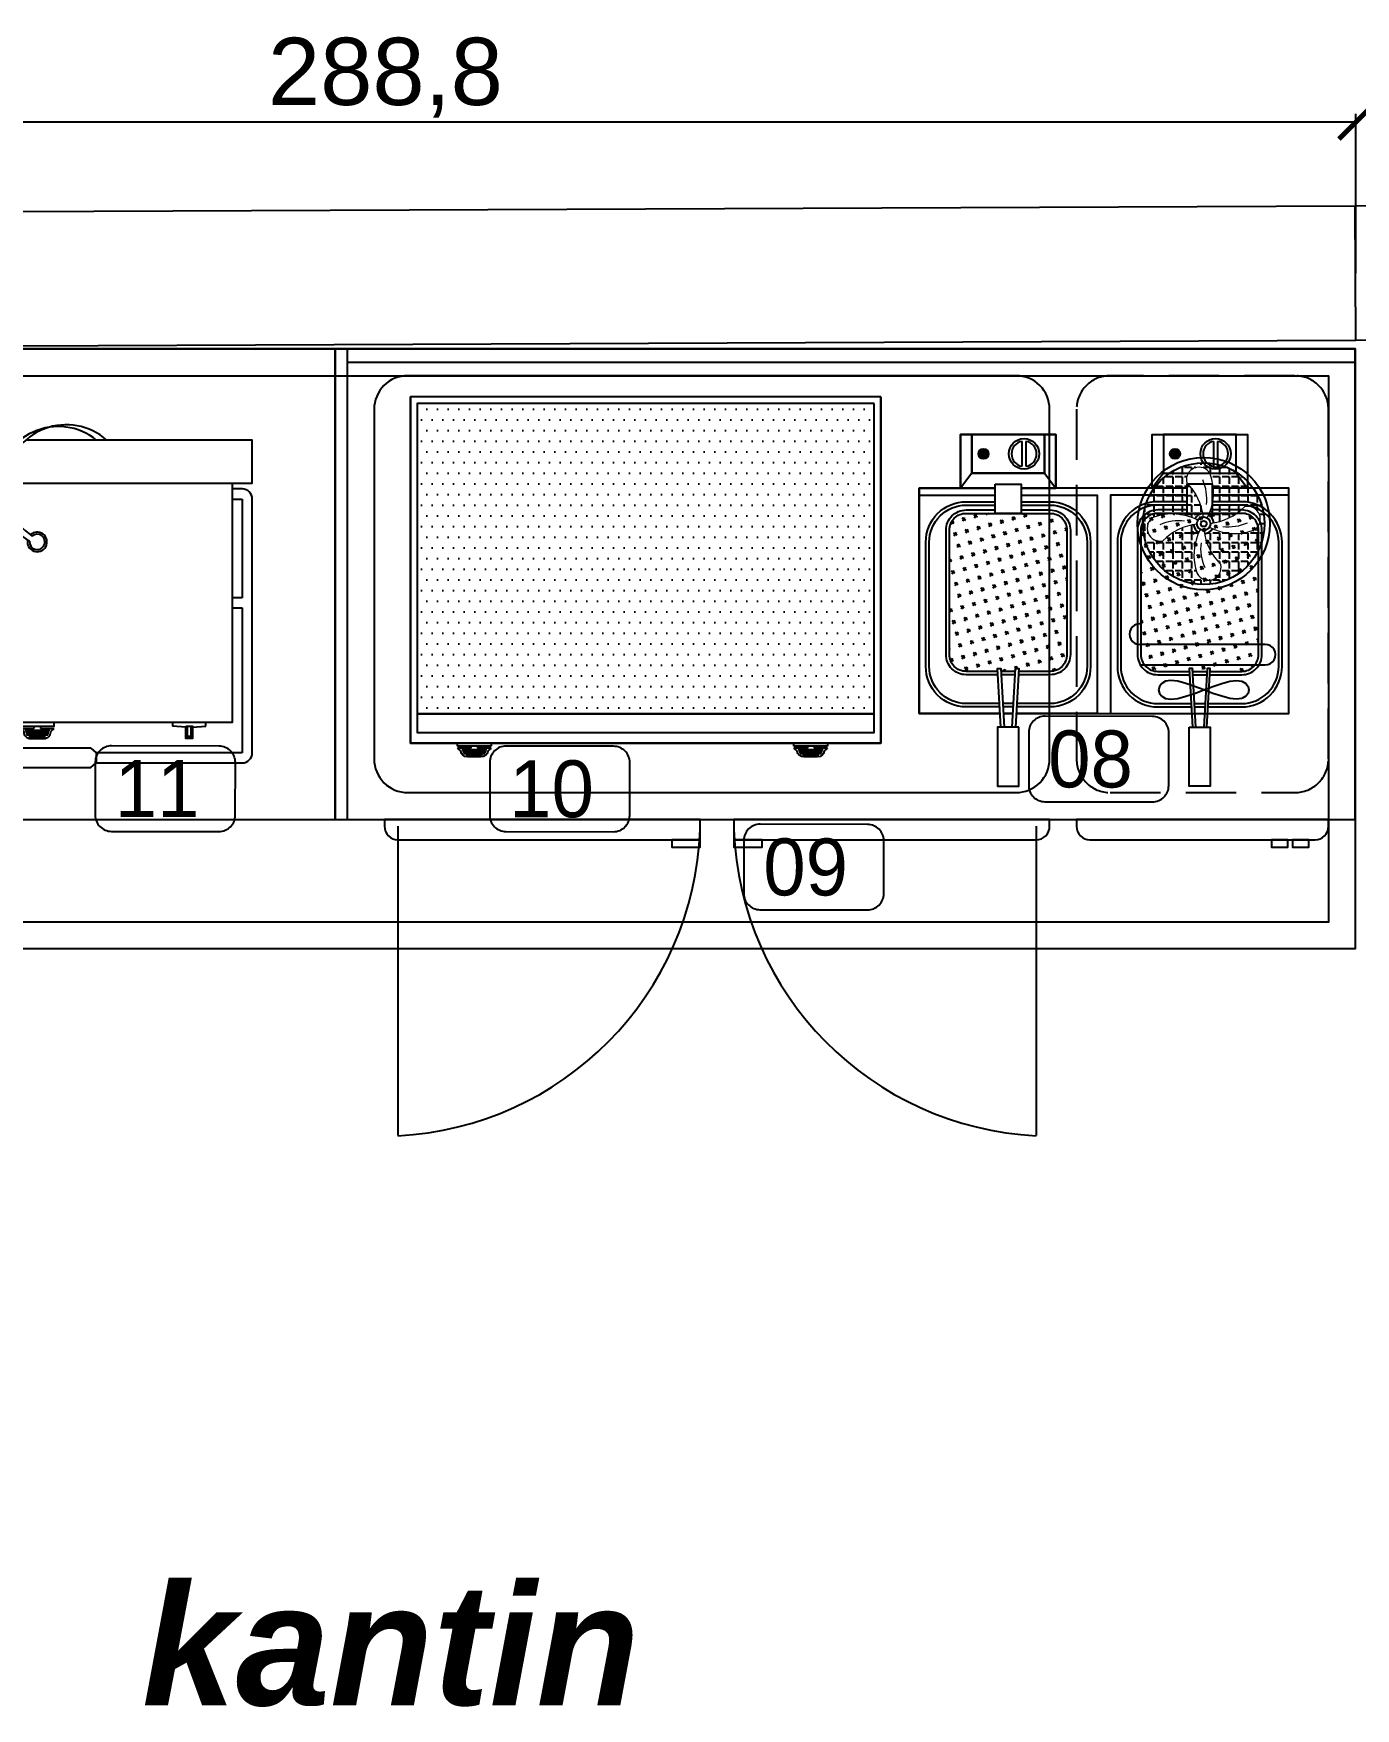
# Model space of a CAD drawing. Header units: millimetres. Extents: x -3164 to 12587, y -18082 to -16228.
# Drawn here: x 11016.5 to 11213.2, y -16748.6 to -16499.5 of the extents above; entities that cross this region are included whole.
import ezdxf

# ---------------------------------------------------------------- set-up
doc = ezdxf.new("R2010")
doc.units = ezdxf.units.MM
doc.linetypes.add('DASHED', pattern=[0.75, 0.5, -0.25])
doc.layers.add('002 Çizgi', color=254, linetype='Continuous')
doc.layers.add('ELK', color=10, linetype='Continuous')
doc.layers.add('TEFRİŞ MUTFAK (L)', color=241, linetype='Continuous', lineweight=15)
doc.styles.add('adet', font='stylu.ttf')
doc.styles.add('ARIAL', font='', dxfattribs={"height": 1})
doc.styles.get("Standard").update_dxf_attribs({"font": 'arial.ttf'})
doc.styles.get('ARIAL').set_extended_font_data('Arial', bold=True)
doc.dimstyles.new('ISO-25', dxfattribs={"dimtxt": 10, "dimasz": 5, "dimexe": 1.25, "dimexo": 10, "dimtad": 1, "dimdec": 1, "dimtxsty": 'Standard', "dimblk": 'ARCHTICK', "dimcen": 2.5, "dimadec": 0, "dimazin": 0, "dimtfac": 1, "dimtdec": 1, "dimtmove": 0, "dimatfit": 3, "dimfxl": 1, "dimarcsym": 0})

# ---------------------------------------------------------------- blocks, each defined once
blk = doc.blocks.new('rwerewerr')
h = blk.add_hatch(color=30)
h.dxf.hatch_style = 1
edge = h.paths.add_edge_path()
edge.add_arc((2556.36, -3488.02), 0.549, 0, 360)
h = blk.add_hatch(color=30)
h.dxf.hatch_style = 1
edge = h.paths.add_edge_path()
edge.add_arc((2584.86, -3488.02), 0.549, 0, 360)
h = blk.add_hatch()
h.set_pattern_fill('CROSS', scale=0.2, angle=60)
h.paths.add_polyline_path([(2551.28, -3517.87, 0.414214), (2553.78, -3520.37), (2558.48, -3520.37), (2558.46, -3519.95), (2558.95, -3519.95), (2558.97, -3520.37), (2561.1, -3520.37), (2561.12, -3519.95), (2561.61, -3519.95), (2561.58, -3520.37), (2566.28, -3520.37, 0.414214), (2568.78, -3517.87), (2568.78, -3499.37, 0.414214), (2566.28, -3496.87), (2553.78, -3496.87, 0.414214), (2551.28, -3499.37)])
h = blk.add_hatch()
h.set_pattern_fill('CROSS', scale=0.2, angle=60)
h.paths.add_polyline_path([(2597.28, -3499.37, 0.414214), (2594.78, -3496.87), (2582.28, -3496.87, 0.414214), (2579.78, -3499.37), (2579.78, -3517.87, 0.414214), (2582.28, -3520.37), (2586.98, -3520.37), (2586.96, -3519.95), (2587.45, -3519.95), (2587.47, -3520.37), (2589.6, -3520.37), (2589.62, -3519.95), (2590.11, -3519.95), (2590.08, -3520.37), (2594.78, -3520.37, 0.414214), (2597.28, -3517.87)])
at = {"color": 7}
for points in [[(2561.95, -3493.15), (2567.13, -3493.15), (2567.13, -3485.14), (2552.94, -3485.14), (2552.94, -3493.15), (2558.12, -3493.15)], [(2558.12, -3493.15), (2552.94, -3493.15), (2552.94, -3485.14), (2567.13, -3485.14), (2567.13, -3493.15), (2561.95, -3493.15)], [(2562.11, -3489.86), (2562.11, -3486.17)], [(2562.68, -3486.17), (2562.68, -3489.86)], [(2586.62, -3493.15), (2581.44, -3493.15), (2581.44, -3485.14), (2595.63, -3485.14), (2595.63, -3493.15), (2590.45, -3493.15)], [(2590.61, -3489.86), (2590.61, -3486.17)], [(2591.18, -3486.17), (2591.18, -3489.86)], [(2554.62, -3490.89), (2552.94, -3493.15)], [(2554.62, -3490.89), (2552.94, -3493.15)], [(2565.45, -3490.89), (2567.13, -3493.15)], [(2565.45, -3490.89), (2567.13, -3493.15)], [(2583.12, -3490.89), (2581.44, -3493.15)], [(2593.95, -3490.89), (2595.63, -3493.15)], [(2558.12, -3493.15), (2546.78, -3493.15), (2546.78, -3526.65), (2558.84, -3526.65)], [(2558.84, -3526.65), (2546.78, -3526.65), (2546.78, -3493.15), (2558.12, -3493.15)], [(2558.84, -3526.65), (2546.78, -3526.65), (2546.78, -3494.15), (2558.12, -3494.15)], [(2558.12, -3493.15), (2552.94, -3493.15)], [(2562.32, -3494.15), (2573.28, -3494.15), (2573.28, -3526.65), (2561.23, -3526.65)], [(2586.62, -3493.15), (2561.95, -3493.15)], [(2561.95, -3493.15), (2567.13, -3493.15)], [(2561.95, -3494.15), (2573.28, -3494.15)], [(2586.25, -3494.15), (2575.28, -3494.15), (2575.28, -3526.65), (2587.34, -3526.65)], [(2586.62, -3494.15), (2575.28, -3494.15)], [(2586.62, -3493.15), (2581.44, -3493.15)], [(2589.73, -3526.65), (2601.78, -3526.65), (2601.78, -3493.15), (2590.45, -3493.15)], [(2589.73, -3526.65), (2601.78, -3526.65), (2601.78, -3494.15), (2590.45, -3494.15)], [(2553.78, -3495.15), (2558.12, -3495.15)], [(2561.95, -3495.65), (2566.28, -3495.65)], [(2586.62, -3495.65), (2582.28, -3495.65)], [(2594.78, -3495.15), (2590.45, -3495.15)], [(2561.1, -3520.37), (2558.97, -3520.37)], [(2561.07, -3520.87), (2559, -3520.87)], [(2587.47, -3520.37), (2589.6, -3520.37)], [(2587.5, -3520.87), (2589.57, -3520.87)], [(2546.78, -3526.65), (2558.84, -3526.65)], [(2560.82, -3525.15), (2559.24, -3525.15)], [(2560.8, -3525.65), (2559.27, -3525.65)], [(2559.33, -3526.65), (2560.74, -3526.65)], [(2559.33, -3526.65), (2560.74, -3526.65)], [(2560.74, -3526.65), (2559.33, -3526.65)], [(2560.74, -3526.65), (2559.33, -3526.65)], [(2561.23, -3526.65), (2587.34, -3526.65)], [(2561.23, -3526.65), (2601.78, -3526.65)], [(2587.74, -3525.15), (2589.32, -3525.15)], [(2587.77, -3525.65), (2589.3, -3525.65)], [(2587.83, -3526.65), (2589.24, -3526.65)], [(2587.83, -3526.65), (2589.24, -3526.65)]]:
    blk.add_lwpolyline(points, dxfattribs=at)
for points in [[(2565.45, -3490.89), (2554.62, -3490.89), (2554.62, -3485.14), (2565.45, -3485.14)], [(2554.62, -3490.89), (2565.45, -3490.89), (2565.45, -3485.14), (2554.62, -3485.14)], [(2583.12, -3490.89), (2593.95, -3490.89), (2593.95, -3485.14), (2583.12, -3485.14)], [(2558.12, -3492.55), (2561.95, -3492.55), (2561.95, -3496.87), (2558.12, -3496.87)], [(2590.45, -3492.55), (2586.62, -3492.55), (2586.62, -3496.87), (2590.45, -3496.87)], [(2559.45, -3528.68), (2558.96, -3528.68), (2558.46, -3519.95), (2558.95, -3519.95)], [(2561.11, -3528.68), (2560.62, -3528.68), (2561.12, -3519.95), (2561.61, -3519.95)], [(2587.46, -3528.68), (2587.95, -3528.68), (2587.45, -3519.95), (2586.96, -3519.95)], [(2589.12, -3528.68), (2589.61, -3528.68), (2590.11, -3519.95), (2589.62, -3519.95)], [(2561.61, -3528.68), (2558.46, -3528.68), (2558.46, -3537.43), (2561.61, -3537.43)], [(2586.96, -3528.68), (2590.11, -3528.68), (2590.11, -3537.43), (2586.96, -3537.43)]]:
    blk.add_lwpolyline(points, close=True, dxfattribs=at)
for points in [[(2558.78, -3525.65), (2553.78, -3525.65, -0.414214), (2547.78, -3519.65), (2547.78, -3501.15, -0.414214), (2553.78, -3495.15), (2558.12, -3495.15)], [(2558.76, -3525.15), (2553.78, -3525.15, -0.414214), (2548.28, -3519.65), (2548.28, -3501.15, -0.414214), (2553.78, -3495.65), (2558.12, -3495.65)], [(2558.51, -3520.87), (2553.78, -3520.87, -0.414214), (2550.78, -3517.87), (2550.78, -3499.37, -0.414214), (2553.78, -3496.37), (2558.12, -3496.37)], [(2558.48, -3520.37), (2553.78, -3520.37, -0.414214), (2551.28, -3517.87), (2551.28, -3499.37, -0.414214), (2553.78, -3496.87), (2566.28, -3496.87, -0.414214), (2568.78, -3499.37), (2568.78, -3517.87, -0.414214), (2566.28, -3520.37), (2561.58, -3520.37)], [(2561.95, -3495.15), (2566.28, -3495.15, -0.414214), (2572.28, -3501.15), (2572.28, -3519.65, -0.414214), (2566.28, -3525.65), (2561.28, -3525.65)], [(2562.32, -3495.65), (2566.28, -3495.65, -0.414214), (2571.78, -3501.15), (2571.78, -3519.65, -0.414214), (2566.28, -3525.15), (2561.31, -3525.15)], [(2561.95, -3496.37), (2566.28, -3496.37, -0.414214), (2569.28, -3499.37), (2569.28, -3517.87, -0.414214), (2566.28, -3520.87), (2561.56, -3520.87)], [(2586.62, -3495.15), (2582.28, -3495.15, 0.414214), (2576.28, -3501.15), (2576.28, -3519.65, 0.414214), (2582.28, -3525.65), (2587.28, -3525.65)], [(2586.25, -3495.65), (2582.28, -3495.65, 0.414214), (2576.78, -3501.15), (2576.78, -3519.65, 0.414214), (2582.28, -3525.15), (2587.26, -3525.15)], [(2586.62, -3496.37), (2582.28, -3496.37, 0.414214), (2579.28, -3499.37), (2579.28, -3517.87, 0.414214), (2582.28, -3520.87), (2587.01, -3520.87)], [(2590.08, -3520.37), (2594.78, -3520.37, 0.414214), (2597.28, -3517.87), (2597.28, -3499.37, 0.414214), (2594.78, -3496.87), (2582.28, -3496.87, 0.414214), (2579.78, -3499.37), (2579.78, -3517.87, 0.414214), (2582.28, -3520.37), (2586.98, -3520.37)], [(2589.78, -3525.65), (2594.78, -3525.65, 0.414214), (2600.78, -3519.65), (2600.78, -3501.15, 0.414214), (2594.78, -3495.15), (2590.45, -3495.15)], [(2589.81, -3525.15), (2594.78, -3525.15, 0.414214), (2600.28, -3519.65), (2600.28, -3501.15, 0.414214), (2594.78, -3495.65), (2590.45, -3495.65)], [(2590.06, -3520.87), (2594.78, -3520.87, 0.414214), (2597.78, -3517.87), (2597.78, -3499.37, 0.414214), (2594.78, -3496.37), (2590.45, -3496.37)]]:
    blk.add_lwpolyline(points, format="xyb", dxfattribs=at)
for centre, radius in [((2562.39, -3488.02), 2.26), ((2590.89, -3488.02), 2.26), ((2556.36, -3488.02), 0.761), ((2556.36, -3488.02), 0.689), ((2556.36, -3488.02), 0.549), ((2584.86, -3488.02), 0.761), ((2584.86, -3488.02), 0.689), ((2584.86, -3488.02), 0.549)]:
    blk.add_circle(centre, radius, dxfattribs=at)
for centre, start, end in [((2562.39, -3488.02), 98.7362, 261.2638), ((2562.39, -3488.02), 278.7362, 81.2638), ((2590.89, -3488.02), 98.7362, 261.2638), ((2590.89, -3488.02), 278.7362, 81.2638)]:
    blk.add_arc(centre, 1.87, start, end, dxfattribs=at)
blk = doc.blocks.new('FRİTOZ 5LT+5LT')
at = {"color": 7}
blk.add_blockref('rwerewerr', (-2546.78, 3526.65), dxfattribs=at)
blk = doc.blocks.new('ghggfhh')
at = {"color": 7}
blk.add_lwpolyline([(1188.71, 1333.35), (1193.71, 1333.35), (1193.71, 1333.87), (1188.71, 1333.87)], close=True, dxfattribs=at)
blk.add_lwpolyline([(1188.71, 1333), (1189.21, 1332.53), (1189.21, 1332.51, 0.414214), (1190.21, 1331.51), (1192.21, 1331.51, 0.414214), (1193.21, 1332.51), (1193.21, 1332.53), (1193.71, 1333)], format="xyb", dxfattribs=at)
for points in [[(1188.71, 1333), (1190.71, 1333)], [(1189.35, 1332.74), (1193.07, 1332.74)], [(1190.71, 1333.35), (1190.71, 1333)], [(1191.71, 1333.35), (1191.71, 1333)], [(1191.71, 1333), (1193.71, 1333)], [(1189.46, 1332.51), (1192.96, 1332.51)], [(1189.5, 1332.27), (1192.92, 1332.27)], [(1189.62, 1332.04), (1192.79, 1332.04)], [(1189.97, 1331.8), (1192.45, 1331.8)]]:
    blk.add_lwpolyline(points, dxfattribs=at)
blk = doc.blocks.new('ewrte4')
at = {"color": 7}
for points in [[(2337.4, -3672.8), (2337.4, -3672.27), (2332.4, -3672.27), (2332.4, -3672.8)], [(2334.4, -3672.97), (2332.4, -3672.8)], [(2334.4, -3672.8), (2335.4, -3672.8)], [(2334.4, -3672.8), (2334.4, -3673.15)], [(2335.4, -3672.8), (2335.4, -3673.15)], [(2335.4, -3672.97), (2337.4, -3672.8)], [(2334.63, -3674.33), (2334.4, -3674.64)], [(2335.17, -3674.33), (2335.4, -3674.64)]]:
    blk.add_lwpolyline(points, dxfattribs=at)
for points in [[(2334.4, -3672.8), (2335.4, -3672.8), (2335.4, -3674.64), (2334.4, -3674.64)], [(2334.63, -3672.8), (2335.17, -3672.8), (2335.17, -3674.33), (2334.63, -3674.33)]]:
    blk.add_lwpolyline(points, close=True, dxfattribs=at)
blk = doc.blocks.new('wqrewqeqewqe')
at = {"color": 7}
for points in [[(2309.64, -3552.22), (2280.28, -3552.22), (2280.28, -3558.62), (2306.46, -3558.62)], [(2307.56, -3558.62), (2344.28, -3558.62), (2344.28, -3552.22), (2310.6, -3552.22)], [(2307.56, -3558.62), (2341.28, -3558.62), (2341.28, -3594.22), (2283.28, -3594.22), (2283.28, -3558.62), (2306.46, -3558.62)], [(2280.28, -3560.99), (2280.28, -3560.96)], [(2280.28, -3598.76), (2280.28, -3560.99)], [(2281.75, -3559.49), (2283.28, -3559.49), (2283.28, -3560.99), (2281.78, -3560.99)], [(2281.78, -3560.99), (2281.78, -3575.67)], [(2342.82, -3559.49), (2341.28, -3559.49), (2341.28, -3560.99), (2342.78, -3560.99)], [(2342.78, -3560.99), (2342.78, -3575.67)], [(2344.28, -3560.99), (2344.28, -3560.96)], [(2344.28, -3598.76), (2344.28, -3560.99)], [(2281.78, -3575.67), (2283.28, -3575.67), (2283.28, -3577.17), (2281.78, -3577.17)], [(2342.78, -3575.67), (2341.28, -3575.67), (2341.28, -3577.17), (2342.78, -3577.17)], [(2281.78, -3577.17), (2281.78, -3598.72)], [(2342.78, -3577.17), (2342.78, -3598.72)], [(2280.28, -3598.76), (2280.28, -3597.22)], [(2281.78, -3597.22), (2281.78, -3598.72)], [(2281.78, -3598.72), (2303.49, -3598.72)], [(2304.28, -3598.02), (2303.49, -3598.72)], [(2303.49, -3598.72), (2303.49, -3600.22)], [(2320.28, -3598.02), (2304.28, -3598.02)], [(2320.28, -3598.02), (2321.08, -3598.72)], [(2342.78, -3598.72), (2321.08, -3598.72)], [(2321.08, -3598.72), (2321.08, -3600.22)], [(2342.78, -3597.22), (2342.78, -3598.72)], [(2344.28, -3598.76), (2344.28, -3597.22)], [(2281.78, -3600.22), (2281.75, -3600.22)], [(2281.78, -3600.22), (2281.75, -3600.22)], [(2303.49, -3600.22), (2281.78, -3600.22)], [(2304.28, -3600.92), (2303.49, -3600.22)], [(2304.28, -3600.92), (2320.28, -3600.92)], [(2320.28, -3600.92), (2321.08, -3600.22)], [(2321.08, -3600.22), (2342.78, -3600.22)], [(2342.78, -3600.22), (2342.82, -3600.22)], [(2342.78, -3600.22), (2342.82, -3600.22)]]:
    blk.add_lwpolyline(points, dxfattribs=at)
for centre, radius, start, end in [((2315.42, -3559.24), 9.04, 50.9126, 241.8892), ((2316.61, -3559), 9.06, 48.3903, 235.9176), ((2281.77, -3560.97), 1.48, 89.3541, 180.6459), ((2342.8, -3560.97), 1.48, 359.3541, 90.6459), ((2312.28, -3567.36), 1.46, 167.7852, 134.329), ((2312.28, -3567.36), 1.14, 173.219, 131.2594), ((2281.77, -3598.74), 1.48, 179.3541, 270.6459), ((2342.8, -3598.74), 1.48, 269.3541, 0.6459)]:
    blk.add_arc(centre, radius, start, end, dxfattribs=at)
for name, p in [('ghggfhh', (1121.08, -4928.1)), ('ewrte4', (0, 78.05))]:
    blk.add_blockref(name, p, dxfattribs=at)
blk = doc.blocks.new('TOST MAKİNESİ BÜYÜK')
at = {"color": 7}
blk.add_blockref('wqrewqeqewqe', (-2283.28, 3594.22), dxfattribs=at)
blk = doc.blocks.new('GHFH')
at = {"color": 7}
for p, q in [((1822.08, 2077.34), (1822.7, 2077.34)), ((1823.09, 2077.34), (1823.09, 2077.67)), ((1823.09, 2077.34), (1824.1, 2077.34)), ((1824.48, 2077.34), (1824.48, 2077.94)), ((1824.48, 2077.34), (1824.64, 2077.34)), ((1824.88, 2077.34), (1825.5, 2077.34)), ((1825.88, 2077.34), (1825.88, 2077.98)), ((1825.88, 2077.34), (1826.89, 2077.34)), ((1827.28, 2077.34), (1827.28, 2077.8)), ((1827.28, 2077.34), (1828.29, 2077.34)), ((1828.67, 2077.34), (1828.67, 2077.4)), ((1828.67, 2077.34), (1828.83, 2077.34)), ((1818.89, 2074.55), (1818.89, 2075.18)), ((1819.72, 2075.94), (1819.91, 2075.94)), ((1820.29, 2075.94), (1820.29, 2076.37)), ((1820.29, 2075.94), (1821.31, 2075.94)), ((1820.29, 2074.55), (1820.29, 2075.56)), ((1821.69, 2075.94), (1821.69, 2076.96)), ((1821.69, 2075.94), (1822.7, 2075.94)), ((1821.69, 2074.55), (1821.69, 2075.56)), ((1823.09, 2076.33), (1823.09, 2076.96)), ((1823.09, 2074.55), (1823.09, 2074.83)), ((1826.56, 2075.94), (1826.89, 2075.94)), ((1827.28, 2075.94), (1827.28, 2076.96)), ((1827.28, 2075.94), (1828.29, 2075.94)), ((1827.28, 2074.55), (1827.28, 2075.56)), ((1828.67, 2075.94), (1828.67, 2076.96)), ((1828.67, 2075.94), (1829.69, 2075.94)), ((1828.67, 2074.55), (1828.67, 2075.56)), ((1830.07, 2075.94), (1830.07, 2076.73)), ((1830.07, 2075.94), (1831.09, 2075.94)), ((1830.07, 2074.55), (1830.07, 2075.56)), ((1831.47, 2074.55), (1831.47, 2075.56)), ((1817.5, 2073.15), (1817.5, 2073.26)), ((1817.5, 2073.15), (1818.51, 2073.15)), ((1817.5, 2071.75), (1817.5, 2072.77)), ((1818.34, 2074.55), (1818.51, 2074.55)), ((1818.89, 2074.55), (1819.91, 2074.55)), ((1818.89, 2073.15), (1818.89, 2074.16)), ((1818.89, 2073.15), (1819.91, 2073.15)), ((1818.89, 2071.75), (1818.89, 2072.77)), ((1820.29, 2074.55), (1821.31, 2074.55)), ((1820.29, 2073.15), (1820.29, 2074.16)), ((1820.29, 2073.15), (1821.31, 2073.15)), ((1820.29, 2071.75), (1820.29, 2072.77)), ((1821.69, 2074.55), (1822.7, 2074.55)), ((1821.69, 2073.15), (1821.69, 2074.16)), ((1821.69, 2073.15), (1822.7, 2073.15)), ((1821.69, 2071.75), (1821.69, 2072.77)), ((1823.09, 2074.55), (1823.34, 2074.55)), ((1823.09, 2073.15), (1823.09, 2074.16)), ((1823.09, 2073.15), (1824.1, 2073.15)), ((1823.09, 2071.75), (1823.09, 2072.77)), ((1824.48, 2071.75), (1824.48, 2072.77)), ((1826.85, 2074.55), (1826.89, 2074.55)), ((1827.28, 2074.55), (1828.29, 2074.55)), ((1827.28, 2073.15), (1827.28, 2074.16)), ((1827.28, 2073.15), (1828.29, 2073.15)), ((1827.28, 2071.75), (1827.28, 2072.77)), ((1828.67, 2074.55), (1829.69, 2074.55)), ((1828.67, 2073.15), (1828.67, 2074.16)), ((1828.67, 2073.15), (1829.69, 2073.15)), ((1828.67, 2071.75), (1828.67, 2072.77)), ((1830.07, 2074.55), (1831.09, 2074.55)), ((1830.07, 2073.15), (1830.07, 2074.16)), ((1830.07, 2073.15), (1831.09, 2073.15)), ((1830.07, 2071.75), (1830.07, 2072.77)), ((1831.47, 2074.55), (1832.48, 2074.55)), ((1831.47, 2073.15), (1831.47, 2074.16)), ((1831.47, 2073.15), (1832.48, 2073.15)), ((1831.47, 2071.75), (1831.47, 2072.77)), ((1832.86, 2073.15), (1832.86, 2074.15)), ((1832.86, 2073.15), (1833.48, 2073.15)), ((1832.86, 2071.75), (1832.86, 2072.77)), ((1816.5, 2070.35), (1817.12, 2070.35)), ((1816.84, 2071.75), (1817.12, 2071.75)), ((1817.5, 2071.75), (1818.51, 2071.75)), ((1817.5, 2070.35), (1817.5, 2071.37)), ((1817.5, 2070.35), (1818.51, 2070.35)), ((1817.5, 2069.47), (1817.5, 2069.97)), ((1818.89, 2071.75), (1819.91, 2071.75)), ((1818.89, 2070.35), (1818.89, 2071.37)), ((1818.89, 2070.35), (1819.91, 2070.35)), ((1820.29, 2071.75), (1821.31, 2071.75)), ((1820.29, 2070.36), (1820.29, 2071.37)), ((1821.69, 2071.75), (1822.7, 2071.75)), ((1821.69, 2070.35), (1821.69, 2071.37)), ((1821.69, 2070.35), (1822.7, 2070.35)), ((1823.09, 2071.75), (1824.1, 2071.75)), ((1823.09, 2070.35), (1823.09, 2071.37)), ((1823.09, 2070.35), (1824.1, 2070.35)), ((1824.48, 2071.75), (1824.98, 2071.75)), ((1824.48, 2070.35), (1824.48, 2071.37)), ((1824.48, 2070.35), (1825, 2070.35)), ((1826.24, 2070.35), (1826.89, 2070.35)), ((1826.7, 2071.75), (1826.89, 2071.75)), ((1827.28, 2071.75), (1828.29, 2071.75)), ((1827.28, 2070.35), (1827.28, 2071.37)), ((1827.28, 2070.35), (1828.29, 2070.35)), ((1827.28, 2069.12), (1827.28, 2069.97)), ((1828.67, 2071.75), (1829.69, 2071.75)), ((1828.67, 2070.35), (1828.67, 2071.37)), ((1828.67, 2070.35), (1829.69, 2070.35)), ((1828.67, 2069.55), (1828.67, 2069.97)), ((1830.07, 2071.75), (1831.09, 2071.75)), ((1830.07, 2070.35), (1830.07, 2071.37)), ((1830.07, 2070.35), (1830.19, 2070.35)), ((1831.47, 2071.75), (1832.48, 2071.75)), ((1832.86, 2071.75), (1833.88, 2071.75)), ((1832.86, 2071.29), (1832.86, 2071.37)), ((1833.72, 2070.35), (1833.88, 2070.35)), ((1834.26, 2070.35), (1834.26, 2071.07)), ((1834.26, 2070.35), (1834.41, 2070.35)), ((1834.26, 2068.96), (1834.26, 2069.97)), ((1816.39, 2068.96), (1817.12, 2068.96)), ((1816.49, 2067.56), (1817.12, 2067.56)), ((1820.82, 2067.56), (1821.31, 2067.56)), ((1821.69, 2067.56), (1821.69, 2068.05)), ((1821.69, 2067.56), (1822.7, 2067.56)), ((1823.09, 2067.56), (1823.09, 2068.58)), ((1823.09, 2067.56), (1824.1, 2067.56)), ((1824.48, 2067.56), (1824.48, 2067.78)), ((1824.48, 2067.56), (1824.69, 2067.56)), ((1826.08, 2067.56), (1826.89, 2067.56)), ((1827.28, 2067.56), (1827.28, 2067.98)), ((1827.28, 2067.56), (1828.29, 2067.56)), ((1828.67, 2067.56), (1828.67, 2067.6)), ((1828.67, 2067.56), (1828.92, 2067.56)), ((1831.47, 2067.56), (1831.47, 2067.59)), ((1831.47, 2067.56), (1832.48, 2067.56)), ((1832.86, 2067.56), (1832.86, 2067.95)), ((1832.86, 2067.56), (1833.88, 2067.56)), ((1833.75, 2068.96), (1833.88, 2068.96)), ((1834.26, 2068.96), (1834.52, 2068.96)), ((1834.26, 2067.56), (1834.26, 2068.58)), ((1834.26, 2067.56), (1834.42, 2067.56)), ((1816.82, 2066.16), (1817.12, 2066.16)), ((1817.5, 2066.16), (1817.5, 2066.99)), ((1817.5, 2066.16), (1818.51, 2066.16)), ((1817.5, 2064.77), (1817.5, 2065.78)), ((1818.89, 2066.16), (1818.89, 2066.34)), ((1818.89, 2066.16), (1819.91, 2066.16)), ((1818.89, 2064.77), (1818.89, 2065.78)), ((1820.29, 2066.16), (1820.29, 2067.18)), ((1820.29, 2066.16), (1821.31, 2066.16)), ((1820.29, 2064.77), (1820.29, 2065.78)), ((1821.69, 2066.16), (1821.69, 2067.18)), ((1821.69, 2066.16), (1822.7, 2066.16)), ((1821.69, 2064.77), (1821.69, 2065.78)), ((1823.09, 2066.16), (1823.09, 2067.18)), ((1823.09, 2066.16), (1824.1, 2066.16)), ((1823.09, 2064.77), (1823.09, 2065.78)), ((1824.48, 2067.03), (1824.48, 2067.18)), ((1825.88, 2066.26), (1825.88, 2067.18)), ((1825.91, 2066.16), (1826.89, 2066.16)), ((1827.28, 2066.16), (1827.28, 2067.18)), ((1827.28, 2066.16), (1828.29, 2066.16)), ((1827.28, 2064.77), (1827.28, 2065.78)), ((1828.67, 2066.16), (1828.67, 2067.18)), ((1828.67, 2066.16), (1829.69, 2066.16)), ((1828.67, 2064.77), (1828.67, 2065.78)), ((1830.07, 2066.16), (1830.07, 2067.18)), ((1830.07, 2066.16), (1831.09, 2066.16)), ((1830.07, 2064.77), (1830.07, 2065.78)), ((1831.47, 2066.16), (1831.47, 2067.18)), ((1831.47, 2066.16), (1832.48, 2066.16)), ((1831.47, 2064.77), (1831.47, 2065.78)), ((1832.86, 2066.16), (1832.86, 2067.18)), ((1832.86, 2066.16), (1833.88, 2066.16)), ((1832.86, 2064.77), (1832.86, 2065.78)), ((1834.26, 2066.78), (1834.26, 2067.18)), ((1817.5, 2064.77), (1818.51, 2064.77)), ((1818.29, 2063.37), (1818.51, 2063.37)), ((1818.89, 2064.77), (1819.91, 2064.77)), ((1818.89, 2063.37), (1818.89, 2064.39)), ((1818.89, 2063.37), (1819.91, 2063.37)), ((1818.89, 2062.67), (1818.89, 2062.99)), ((1820.29, 2064.77), (1821.31, 2064.77)), ((1820.29, 2063.37), (1820.29, 2064.39)), ((1820.29, 2063.37), (1821.31, 2063.37)), ((1820.29, 2061.97), (1820.29, 2062.99)), ((1821.69, 2064.77), (1822.7, 2064.77)), ((1821.69, 2063.37), (1821.69, 2064.39)), ((1821.69, 2063.37), (1822.7, 2063.37)), ((1821.69, 2061.97), (1821.69, 2062.99)), ((1823.09, 2064.77), (1824.02, 2064.77)), ((1823.09, 2063.37), (1823.09, 2064.39)), ((1823.09, 2063.37), (1824.05, 2063.37)), ((1823.09, 2061.97), (1823.09, 2062.99)), ((1826.53, 2064.77), (1826.89, 2064.77)), ((1827.28, 2064.77), (1828.29, 2064.77)), ((1827.28, 2063.65), (1827.28, 2064.39)), ((1827.51, 2063.37), (1828.29, 2063.37)), ((1828.67, 2064.77), (1829.69, 2064.77)), ((1828.67, 2063.37), (1828.67, 2064.39)), ((1828.67, 2063.37), (1829.69, 2063.37)), ((1828.67, 2061.97), (1828.67, 2062.99)), ((1830.07, 2064.77), (1831.09, 2064.77)), ((1830.07, 2063.37), (1830.07, 2064.39)), ((1830.07, 2063.37), (1831.09, 2063.37)), ((1830.07, 2061.97), (1830.07, 2062.99)), ((1831.47, 2064.77), (1832.48, 2064.77)), ((1831.47, 2063.37), (1831.47, 2064.39)), ((1831.47, 2063.37), (1832.48, 2063.37)), ((1831.47, 2062.14), (1831.47, 2062.99)), ((1832.86, 2064.77), (1833.51, 2064.77)), ((1832.86, 2063.7), (1832.86, 2064.39)), ((1819.64, 2061.97), (1819.91, 2061.97)), ((1820.29, 2061.97), (1821.31, 2061.97)), ((1820.29, 2061.48), (1820.29, 2061.59)), ((1821.69, 2061.97), (1822.7, 2061.97)), ((1821.69, 2060.68), (1821.69, 2061.59)), ((1821.93, 2060.57), (1822.7, 2060.57)), ((1823.09, 2061.97), (1824.1, 2061.97)), ((1823.09, 2060.57), (1823.09, 2061.59)), ((1823.09, 2060.57), (1824.1, 2060.57)), ((1823.09, 2060.18), (1823.09, 2060.19)), ((1824.48, 2060.57), (1824.48, 2061.51)), ((1824.48, 2060.57), (1825.5, 2060.57)), ((1824.48, 2059.91), (1824.48, 2060.19)), ((1825.88, 2059.87), (1825.88, 2060.19)), ((1826.65, 2060.57), (1826.89, 2060.57)), ((1827.28, 2060.57), (1827.28, 2060.88)), ((1827.28, 2060.57), (1828.29, 2060.57)), ((1827.28, 2060.05), (1827.28, 2060.19)), ((1827.99, 2061.97), (1828.29, 2061.97)), ((1828.67, 2061.97), (1829.69, 2061.97)), ((1828.67, 2060.57), (1828.67, 2061.59)), ((1828.67, 2060.57), (1828.98, 2060.57)), ((1830.07, 2061.97), (1831.09, 2061.97)), ((1830.07, 2061.12), (1830.07, 2061.59))]:
    blk.add_line(p, q, dxfattribs=at)
for radius in [9.85, 9.06, 0.996, 0.431]:
    blk.add_circle((1825.46, 2068.92), radius, dxfattribs=at)
for start, end in [(94.9752, 150.6196), (4.9752, 60.6196), (184.9752, 240.6196), (274.9752, 330.6196)]:
    blk.add_arc((1825.46, 2068.92), 1.5, start, end, dxfattribs=at)
at = {"layer": 'TEFRİŞ MUTFAK (L)', "color": 7}
for centre, radius, start, end in [((1824.76, 2075.45), 1.89, 28.2084, 194.1396), ((1816.95, 2068.94), 8.51, 6.6287, 45.3593), ((1819.11, 2072.65), 6.8, 352.4777, 24.279), ((1818.71, 2073.58), 8.2, 332.335, 19.6942), ((1818.93, 2068.23), 1.89, 118.2084, 284.1396), ((1820.8, 2062.18), 8.2, 62.335, 109.6942), ((1825.47, 2077.43), 8.51, 276.6287, 315.3593), ((1831.98, 2069.62), 1.89, 298.2084, 104.1396), ((1821.73, 2062.58), 6.8, 82.4777, 114.279), ((1825.44, 2060.42), 8.51, 96.6287, 135.3593), ((1832.2, 2064.27), 8.2, 152.335, 199.6942), ((1833.96, 2068.91), 8.51, 186.6287, 225.3593), ((1830.11, 2075.67), 8.2, 242.335, 289.6942), ((1829.18, 2075.27), 6.8, 262.4777, 294.279), ((1831.8, 2065.2), 6.8, 172.4777, 204.279), ((1826.15, 2062.4), 1.89, 208.2084, 14.1396)]:
    blk.add_arc(centre, radius, start, end, dxfattribs=at)
blk = doc.blocks.new('YTYRTY')
at = {"layer": '002 Çizgi', "color": 7}
for p, q in [((1819, 2101.93), (1819.34, 2102.37)), ((1819.34, 2102.37), (1819.91, 2102.69)), ((1819.91, 2102.69), (1820.71, 2102.81)), ((1820.71, 2102.81), (1821.73, 2102.69)), ((1821.73, 2102.69), (1822.92, 2102.37)), ((1822.92, 2102.37), (1824.23, 2101.93)), ((1828.26, 2102.37), (1826.96, 2101.93)), ((1829.45, 2102.69), (1828.26, 2102.37)), ((1830.47, 2102.81), (1829.45, 2102.69)), ((1831.27, 2102.69), (1830.47, 2102.81)), ((1831.85, 2102.37), (1831.27, 2102.69)), ((1832.19, 2101.93), (1831.85, 2102.37)), ((1818.88, 2101.41), (1819, 2101.93)), ((1819, 2100.9), (1818.88, 2101.41)), ((1819.34, 2100.45), (1819, 2100.9)), ((1819.91, 2100.13), (1819.34, 2100.45)), ((1820.71, 2100.01), (1819.91, 2100.13)), ((1821.73, 2100.13), (1820.71, 2100.01)), ((1822.92, 2100.45), (1821.73, 2100.13)), ((1824.23, 2100.9), (1822.92, 2100.45)), ((1824.23, 2101.93), (1825.59, 2101.41)), ((1825.59, 2101.41), (1824.23, 2100.9)), ((1826.96, 2101.93), (1825.59, 2101.41)), ((1825.59, 2101.41), (1826.96, 2100.9)), ((1826.96, 2100.9), (1828.26, 2100.45)), ((1828.26, 2100.45), (1829.45, 2100.13)), ((1829.45, 2100.13), (1830.47, 2100.01)), ((1830.47, 2100.01), (1831.27, 2100.13)), ((1831.27, 2100.13), (1831.85, 2100.45)), ((1831.85, 2100.45), (1832.19, 2100.9)), ((1832.3, 2101.41), (1832.19, 2101.93)), ((1832.19, 2100.9), (1832.3, 2101.41)), ((1835.11, 2097.7), (1816.44, 2097.7)), ((1816.44, 2094.65), (1835.11, 2094.65))]:
    blk.add_line(p, q, dxfattribs=at)
for centre, major_axis, start_param, end_param in [((1816.44, 2096.17), (1.08, -1.08), 2.356194, 5.497787), ((1835.11, 2093.13), (-1.08, -1.08), 0.785398, 3.926991)]:
    blk.add_ellipse(centre, major_axis=major_axis, ratio=1, start_param=start_param, end_param=end_param, dxfattribs=at)
blk = doc.blocks.new('EWERR')
at = {"color": 7}
for name, p in [('YTYRTY', (-0.14, -7.78)), ('GHFH', (0, 0))]:
    blk.add_blockref(name, p, dxfattribs=at)
blk = doc.blocks.new('ertretrt')
at = {"color": 7}
for points in [[(1989.89, 2081.65), (1839.89, 2081.65), (1839.89, 2011.65), (1989.89, 2011.65)], [(1892.42, 2008.65), (1888.2, 2008.65), (1888.2, 2007.54), (1892.42, 2007.54)], [(1901.62, 2008.65), (1897.4, 2008.65), (1897.4, 2007.54), (1901.62, 2007.54)], [(1979.83, 2008.65), (1977.41, 2008.65), (1977.41, 2007.54), (1979.83, 2007.54)], [(1982.96, 2008.65), (1980.54, 2008.65), (1980.54, 2007.54), (1982.96, 2007.54)]]:
    blk.add_lwpolyline(points, close=True, dxfattribs=at)
blk.add_lwpolyline([(1839.89, 2081.65), (1839.89, 2079.65), (1989.89, 2079.65), (1989.89, 2081.65)], dxfattribs=at)
for points in [[(1939.4, 2077.65), (1848.89, 2077.65, 0.414214), (1843.89, 2072.65), (1843.89, 2020.65, 0.414214), (1848.89, 2015.65), (1939.4, 2015.65, 0.414214), (1944.4, 2020.65), (1944.4, 2072.65, 0.414214)], [(1892.42, 2011.65), (1845.42, 2011.65), (1845.42, 2010.65, 0.414214), (1847.42, 2008.65), (1892.42, 2008.65)], [(1944.4, 2011.65), (1897.4, 2011.65), (1897.4, 2008.65), (1942.4, 2008.65, 0.414214), (1944.4, 2010.65)], [(1985.89, 2011.65), (1948.4, 2011.65), (1948.4, 2010.65, 0.414214), (1950.4, 2008.65), (1983.89, 2008.65, 0.414214), (1985.89, 2010.65)]]:
    blk.add_lwpolyline(points, format="xyb", close=True, dxfattribs=at)
at = {"color": 7, "linetype": 'DASHED', "ltscale": 15}
blk.add_lwpolyline([(1980.89, 2077.65), (1953.4, 2077.65, 0.414214), (1948.4, 2072.65), (1948.4, 2020.65, 0.414214), (1953.4, 2015.65), (1980.89, 2015.65, 0.414214), (1985.89, 2020.65), (1985.89, 2072.65, 0.414214)], format="xyb", close=True, dxfattribs=at)
at = {"color": 7, "rotation": 180}
blk.add_blockref('EWERR', (3792.78, 4124.56), dxfattribs=at)
blk = doc.blocks.new('ewrwerwerewwer')
at = {"color": 7}
for points in [[(1384.82, -3412), (1384.82, -3458)], [(1479.8, -3412), (1479.8, -3458)]]:
    blk.add_lwpolyline(points, dxfattribs=at)
for centre, start, end in [((1382.49, -3410.7), 272.8117, 357.8214), ((1482.12, -3410.7), 182.1786, 267.1883)]:
    blk.add_arc(centre, 47.36, start, end, dxfattribs=at)
blk.add_blockref('ertretrt', (-462.6, -5422.64), dxfattribs=at)
blk = doc.blocks.new('TEZAH TİP BUZDOLABI 150x70')
at = {"color": 7}
blk.add_blockref('ewrwerwerewwer', (-1377.28, 3411), dxfattribs=at)
blk = doc.blocks.new('_ArchTick')
at = {"color": 0, "linetype": 'ByBlock', "const_width": 0.15}
blk.add_lwpolyline([(-0.5, -0.5), (0.5, 0.5)], dxfattribs=at)
blk = doc.blocks.new('*D189')
at = {"color": 0, "lineweight": -2, "transparency": 16777216}
for p, q in [((10924.5, -16536.43), (10924.5, -16511.49)), ((11213.26, -16512.74), (10924.5, -16512.74)), ((11213.26, -16535.21), (11213.26, -16511.49))]:
    blk.add_line(p, q, dxfattribs=at)
at = {"layer": 'Defpoints', "color": 0, "transparency": 16777216}
for p in [(10924.5, -16512.74), (11213.26, -16545.21), (10924.5, -16546.43)]:
    blk.add_point(p, dxfattribs=at)
at = {"color": 0, "lineweight": -2, "transparency": 16777216, "xscale": 5, "yscale": 5, "zscale": 5, "rotation": 180}
blk.add_blockref('_ArchTick', (10924.5, -16512.74), dxfattribs=at)
at = {"color": 0, "lineweight": -2, "transparency": 16777216, "xscale": 5, "yscale": 5, "zscale": 5}
blk.add_blockref('_ArchTick', (11213.26, -16512.74), dxfattribs=at)
at = {"color": 0, "transparency": 16777216, "insert": (11068.88, -16506.11), "char_height": 10, "attachment_point": 5}
blk.add_mtext('288,8', dxfattribs=at)

msp = doc.modelspace()

# ---------------------------------------------------------------- hatches: boundary and pattern name
h = msp.add_hatch()
h.set_pattern_fill('DOTS', angle=540)
h.set_pattern_definition([(180, (13878.5497, -14755.1701), (-0.79375, -1.5875), [0, -1.5875])])
h.paths.add_polyline_path([(11141.6, -16600.72), (11141.6, -16554.59), (11073.6, -16554.59), (11073.6, -16600.72)])
h = msp.add_hatch(color=7)
edge = h.paths.add_edge_path()
edge.add_line((11082.6, -16605.54), (11082.69, -16605.54))
edge.add_ellipse((11092.6, -16575.26), major_axis=(-36.69, 0), ratio=0.857143, start_angle=74.3341, end_angle=76.5298)
edge.add_line((11084.05, -16605.84), (11082.6, -16605.84))
edge.add_line((11082.6, -16605.84), (11082.6, -16605.54))
h = msp.add_hatch(color=7)
edge = h.paths.add_edge_path()
edge.add_line((11132.66, -16605.54), (11132.75, -16605.54))
edge.add_ellipse((11142.66, -16575.26), major_axis=(-36.69, 0), ratio=0.857143, start_angle=74.3341, end_angle=76.5298)
edge.add_line((11134.11, -16605.84), (11132.66, -16605.84))
edge.add_line((11132.66, -16605.84), (11132.66, -16605.54))

# ---------------------------------------------------------------- linework, layer by layer
msp.add_line((11213.26, -16545.21), (11213.18, -16525.21))
at = {"color": 7}
for p, q in [((11072.6, -16605.09), (11072.6, -16553.59)), ((11142.6, -16553.59), (11142.6, -16605.09)), ((11142.6, -16605.09), (11072.6, -16605.09)), ((11072.6, -16605.09), (11078.1, -16605.09)), ((11079.6, -16605.54), (11079.6, -16605.09)), ((11079.6, -16605.09), (11084.6, -16605.09)), ((11084.6, -16605.54), (11079.6, -16605.54)), ((11080.1, -16606.24), (11079.6, -16605.84)), ((11081.6, -16605.84), (11079.6, -16605.84)), ((11083.96, -16606.06), (11080.24, -16606.06)), ((11081.6, -16605.54), (11081.6, -16605.84)), ((11082.6, -16605.54), (11082.6, -16605.84)), ((11084.6, -16605.84), (11082.6, -16605.84)), ((11084.6, -16605.84), (11084.1, -16606.24)), ((11084.6, -16605.09), (11084.6, -16605.54)), ((11129.66, -16605.54), (11129.66, -16605.09)), ((11129.66, -16605.09), (11134.66, -16605.09)), ((11134.66, -16605.54), (11129.66, -16605.54)), ((11130.16, -16606.24), (11129.66, -16605.84)), ((11131.66, -16605.84), (11129.66, -16605.84)), ((11134.02, -16606.06), (11130.3, -16606.06)), ((11131.66, -16605.54), (11131.66, -16605.84)), ((11132.66, -16605.54), (11132.66, -16605.84)), ((11134.66, -16605.84), (11132.66, -16605.84)), ((11134.66, -16605.84), (11134.16, -16606.24)), ((11134.66, -16605.09), (11134.66, -16605.54)), ((11142.6, -16605.09), (11137.1, -16605.09)), ((11080.1, -16606.26), (11080.1, -16606.24)), ((11083.85, -16606.26), (11080.35, -16606.26)), ((11083.81, -16606.46), (11080.39, -16606.46)), ((11083.68, -16606.66), (11080.52, -16606.66)), ((11083.34, -16606.87), (11080.86, -16606.87)), ((11083.1, -16607.12), (11081.1, -16607.12)), ((11084.1, -16606.24), (11084.1, -16606.26)), ((11130.16, -16606.26), (11130.16, -16606.24)), ((11133.91, -16606.26), (11130.41, -16606.26)), ((11133.87, -16606.46), (11130.45, -16606.46)), ((11133.74, -16606.66), (11130.57, -16606.66)), ((11133.39, -16606.87), (11130.92, -16606.87)), ((11133.16, -16607.12), (11131.16, -16607.12)), ((11134.16, -16606.24), (11134.16, -16606.26))]:
    msp.add_line(p, q, dxfattribs=at)
for points in [[(10014.64, -17691.15), (11355.86, -17758.97), (12572.4, -17723.82), (12587.25, -16543.63), (11867.51, -16520.21), (11213.14, -16525.21), (9829.39, -16531.08), (9541.9, -17667.24), (9562.27, -17668.27)], [(10015.65, -17671.17), (11356.08, -17738.95), (12552.64, -17704.38), (12567.01, -16562.99), (11867.26, -16540.21), (11213.26, -16545.21), (9844.98, -16551.02), (9753.59, -16912.18)]]:
    msp.add_lwpolyline(points)
at = {"color": 1}
for points in [[(10764.26, -16546.44), (11213.19, -16546.44), (11213.19, -16635.67), (10764.26, -16635.67)], [(10768.26, -16550.44), (11209.19, -16550.44), (11209.19, -16631.67), (10768.26, -16631.67)]]:
    msp.add_lwpolyline(points, close=True, dxfattribs=at)
for points in [[(10834.26, -16616.44), (11061.42, -16616.44), (11061.42, -16546.44), (10834.26, -16546.44)], [(11061.42, -16616.44), (11213.19, -16616.44), (11213.19, -16546.44), (11061.42, -16546.44)]]:
    msp.add_lwpolyline(points, close=True)
at = {"color": 7}
for points in [[(11142.6, -16553.59), (11072.6, -16553.59), (11072.6, -16605.09), (11142.6, -16605.09)], [(11141.6, -16554.59), (11073.6, -16554.59), (11073.6, -16600.72), (11141.6, -16600.72)], [(11141.6, -16600.72), (11073.6, -16600.72), (11073.6, -16603.51), (11141.6, -16603.51)]]:
    msp.add_lwpolyline(points, close=True, dxfattribs=at)
at = {"color": 7, "extrusion": (0, 0, -1)}
for centre, major_axis, start_param, end_param in [((11092.6, -16575.26), (36.69, 0), 1.805896, 1.844218), ((11142.66, -16575.26), (36.69, 0), 1.805896, 1.844218), ((11081.1, -16606.26), (-1, 0), 4.712389, 6.283185), ((11083.1, -16606.26), (1, 0), 0, 1.570796), ((11131.16, -16606.26), (-1, 0), 4.712389, 6.283185), ((11133.16, -16606.26), (1, 0), 0, 1.570796)]:
    msp.add_ellipse(centre, major_axis=major_axis, ratio=0.857143, start_param=start_param, end_param=end_param, dxfattribs=at)
at = {"layer": 'ELK', "color": 6}
for points in [[(11167.01, -16613.78), (11183.01, -16613.81, 0.414214), (11185.43, -16611.39), (11185.44, -16603.52, 0.414214), (11183.02, -16601.1), (11167.02, -16601.07, 0.414214), (11164.6, -16603.49), (11164.59, -16611.36, 0.414214)], [(11028.11, -16618.19), (11044.11, -16618.22, 0.414214), (11046.54, -16615.8), (11046.55, -16607.94, 0.414214), (11044.13, -16605.51), (11028.13, -16605.48, 0.414214), (11025.71, -16607.9), (11025.7, -16615.77, 0.414214)], [(11086.81, -16618.21), (11102.81, -16618.24, 0.414214), (11105.23, -16615.82), (11105.24, -16607.96, 0.414214), (11102.83, -16605.54), (11086.83, -16605.51, 0.414214), (11084.4, -16607.93), (11084.39, -16615.79, 0.414214)], [(11124.61, -16629.84), (11140.61, -16629.87, 0.414214), (11143.04, -16627.45), (11143.05, -16619.58, 0.414214), (11140.63, -16617.16), (11124.63, -16617.13, 0.414214), (11122.21, -16619.55), (11122.2, -16627.41, 0.414214)]]:
    msp.add_lwpolyline(points, format="xyb", close=True, dxfattribs=at)

# ---------------------------------------------------------------- block references
for name, p in [('TEZAH TİP BUZDOLABI 150x70', (11063.19, -16616.44)), ('TOST MAKİNESİ BÜYÜK', (10988.06, -16602.01)), ('FRİTOZ 5LT+5LT', (11148.29, -16600.68))]:
    msp.add_blockref(name, p)

# ---------------------------------------------------------------- texts
at = {"ltscale": 3, "insert": (10811.65, -16730.15), "char_height": 18, "width": 514.6356, "attachment_point": 1, "style": 'ARIAL'}
msp.add_mtext('\\pi221.01087;{\\fArial|b1|i1|c162|p34;kantin}', dxfattribs=at)
at = {"layer": 'ELK', "color": 6, "style": 'adet'}
for s, p in [('08', (11167.49, -16611.65)), ('11', (11028.6, -16616.06)), ('10', (11087.29, -16616.09)), ('09', (11125.1, -16627.71))]:
    msp.add_text(s, height=8.47, rotation=359.9231, dxfattribs=at).set_placement(p)

# ---------------------------------------------------------------- dimensions: what is measured, and where the dimension line sits
dim = msp.add_linear_dim(base=(10924.5, -16512.74), p1=(11213.26, -16545.21), p2=(10924.5, -16546.43), dimstyle='ISO-25')
dim.commit()
dim.dimension.update_dxf_attribs({"geometry": '*D189', "text_midpoint": (11068.88, -16506.11)})

doc.saveas('drawing.dxf')
